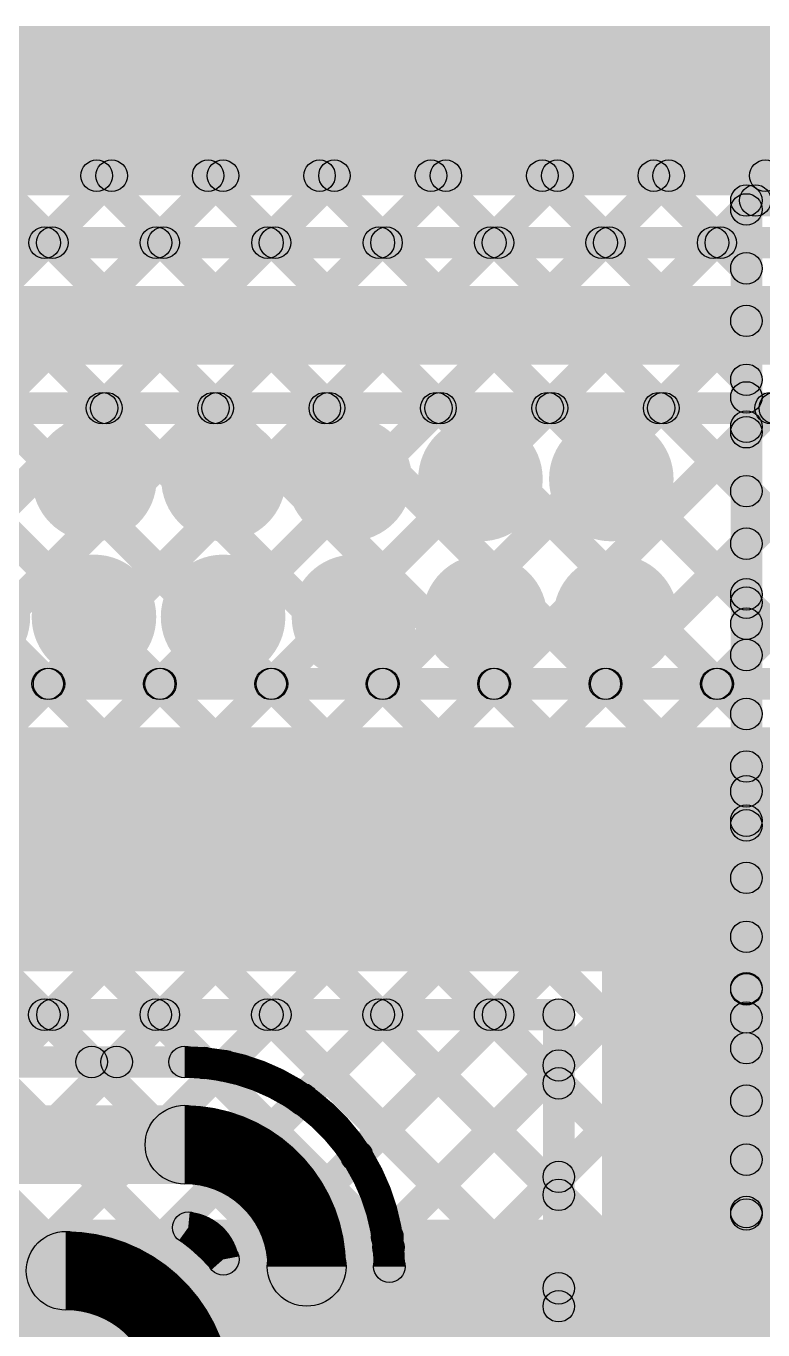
# Model space of a CAD drawing. Header units: millimetres. Extents: x 3.07 to 5.81, y 1.29 to 3.84.
# Drawn here: x 5.3118 to 5.4988, y 3.202 to 3.533 of the extents above; entities that cross this region are included whole.
import ezdxf

# ---------------------------------------------------------------- set-up
doc = ezdxf.new("R2010")
doc.units = ezdxf.units.MM
doc.header["$MEASUREMENT"] = 0
for name, color, linetype in [('BottomLayer', 5, 'Continuous'), ('BottomSolder', 6, 'Continuous'), ('TopLayer', 1, 'Continuous'), ('TopSolder', 216, 'Continuous'), ('ViaHoleLayer', 16, 'Continuous')]:
    doc.layers.add(name, color=color, linetype=linetype)

msp = doc.modelspace()

# ---------------------------------------------------------------- hatches: boundary and pattern name
at = {"layer": 'BottomLayer'}
for points in [[(4.89, 3.491), (4.89, 3.499), (5.683, 3.499), (5.683, 3.491)], [(5.29858, 3.49217), (5.30424, 3.49783), (5.32124, 3.48083), (5.31558, 3.47517)], [(5.31931, 3.47517), (5.31365, 3.48083), (5.33065, 3.49783), (5.33631, 3.49217)], [(5.32687, 3.49217), (5.33252, 3.49783), (5.34952, 3.48083), (5.34387, 3.47517)], [(5.34759, 3.47517), (5.34193, 3.48083), (5.35893, 3.49783), (5.36459, 3.49217)], [(5.35515, 3.49217), (5.36081, 3.49783), (5.37781, 3.48083), (5.37215, 3.47517)], [(5.37587, 3.47517), (5.37022, 3.48083), (5.38722, 3.49783), (5.39287, 3.49217)], [(5.38343, 3.49217), (5.38909, 3.49783), (5.40609, 3.48083), (5.40043, 3.47517)], [(5.40416, 3.47517), (5.3985, 3.48083), (5.4155, 3.49783), (5.42116, 3.49217)], [(5.41172, 3.49217), (5.41738, 3.49783), (5.43438, 3.48083), (5.42872, 3.47517)], [(5.43244, 3.47517), (5.42679, 3.48083), (5.44379, 3.49783), (5.44944, 3.49217)], [(5.44, 3.49217), (5.44566, 3.49783), (5.46266, 3.48083), (5.457, 3.47517)], [(5.46073, 3.47517), (5.45507, 3.48083), (5.47207, 3.49783), (5.47773, 3.49217)], [(5.46829, 3.49217), (5.47394, 3.49783), (5.49094, 3.48083), (5.48529, 3.47517)], [(5.48901, 3.47517), (5.48336, 3.48083), (5.50035, 3.49783), (5.50601, 3.49217)], [(5.49657, 3.49217), (5.50223, 3.49783), (5.51923, 3.48083), (5.51357, 3.47517)], [(5.043, 3.474), (5.043, 3.482), (5.762, 3.482), (5.762, 3.474)], [(5.043, 3.447), (5.043, 3.467), (5.762, 3.467), (5.762, 3.447)], [(5.043, 3.432), (5.043, 3.44), (5.76, 3.44), (5.76, 3.432)], [(5.24444, 3.43317), (5.2501, 3.43883), (5.3201, 3.36883), (5.31444, 3.36317)], [(5.26387, 3.36317), (5.25822, 3.36883), (5.32822, 3.43883), (5.33387, 3.43317)], [(5.27273, 3.43317), (5.27839, 3.43883), (5.34839, 3.36883), (5.34273, 3.36317)], [(5.29216, 3.36317), (5.2865, 3.36883), (5.3565, 3.43883), (5.36216, 3.43317)], [(5.30101, 3.43317), (5.30667, 3.43883), (5.37667, 3.36883), (5.37101, 3.36317)], [(5.32044, 3.36317), (5.31479, 3.36883), (5.38479, 3.43883), (5.39044, 3.43317)], [(5.3293, 3.43317), (5.33495, 3.43883), (5.40495, 3.36883), (5.3993, 3.36317)], [(5.34873, 3.36317), (5.34307, 3.36883), (5.41307, 3.43883), (5.41873, 3.43317)], [(5.35758, 3.43317), (5.36324, 3.43883), (5.43324, 3.36883), (5.42758, 3.36317)], [(5.37701, 3.36317), (5.37136, 3.36883), (5.44136, 3.43883), (5.44701, 3.43317)], [(5.38587, 3.43317), (5.39152, 3.43883), (5.46152, 3.36883), (5.45587, 3.36317)], [(5.4053, 3.36317), (5.39964, 3.36883), (5.46964, 3.43883), (5.4753, 3.43317)], [(5.41415, 3.43317), (5.41981, 3.43883), (5.48981, 3.36883), (5.48415, 3.36317)], [(5.43358, 3.36317), (5.42792, 3.36883), (5.49792, 3.43883), (5.50358, 3.43317)], [(5.44243, 3.43317), (5.44809, 3.43883), (5.51809, 3.36883), (5.51243, 3.36317)], [(5.46186, 3.36317), (5.45621, 3.36883), (5.52621, 3.43883), (5.53186, 3.43317)], [(5.47072, 3.43317), (5.47638, 3.43883), (5.54638, 3.36883), (5.54072, 3.36317)], [(5.49015, 3.36317), (5.48449, 3.36883), (5.55449, 3.43883), (5.56015, 3.43317)], [(4.89, 3.362), (4.89, 3.37), (5.504, 3.37), (5.504, 3.362)], [(4.899, 3.293), (5.582, 3.293), (5.582, 3.355), (4.899, 3.355)], [(5.458, 2.886), (5.534, 2.886), (5.534, 3.322), (5.458, 3.322)], [(4.888, 3.278), (4.888, 3.286), (5.447, 3.286), (5.447, 3.278)], [(5.3093, 3.26717), (5.30364, 3.27283), (5.31564, 3.28483), (5.3213, 3.27917)], [(5.31359, 3.27917), (5.31925, 3.28483), (5.33125, 3.27283), (5.32559, 3.26717)], [(5.33758, 3.26717), (5.33192, 3.27283), (5.34392, 3.28483), (5.34958, 3.27917)], [(5.34188, 3.27917), (5.34753, 3.28483), (5.35977, 3.27259), (5.35411, 3.26694)], [(5.36488, 3.26619), (5.35923, 3.27185), (5.37221, 3.28483), (5.37786, 3.27917)], [(5.37016, 3.27917), (5.37582, 3.28483), (5.44983, 3.21082), (5.44417, 3.20516)], [(5.38471, 3.25773), (5.37905, 3.26339), (5.40049, 3.28483), (5.40615, 3.27917)], [(5.39856, 3.2433), (5.39291, 3.24896), (5.42878, 3.28483), (5.43443, 3.27917)], [(5.39844, 3.27917), (5.4041, 3.28483), (5.44983, 3.2391), (5.44417, 3.23344)], [(5.42673, 3.27917), (5.43239, 3.28483), (5.44983, 3.26739), (5.44417, 3.26173)], [(5.451, 2.875), (5.443, 2.875), (5.443, 3.282), (5.451, 3.282)], [(4.886, 3.266), (4.886, 3.274), (5.352, 3.274), (5.352, 3.266)], [(5.40628, 3.22273), (5.40062, 3.22839), (5.44417, 3.27194), (5.44983, 3.26628)], [(4.886, 3.239), (4.886, 3.259), (5.352, 3.259), (5.352, 3.239)], [(5.40683, 3.195), (5.40117, 3.20065), (5.44417, 3.24365), (5.44983, 3.238)], [(4.795, 3.207), (4.795, 3.227), (5.32183, 3.227), (5.32183, 3.207)], [(5.40094, 3.22011), (5.40659, 3.22577), (5.44983, 3.18253), (5.44417, 3.17688)], [(5.393, 2.85937), (5.373, 2.85937), (5.373, 3.218), (5.393, 3.218)], [(5.408, 2.88848), (5.4, 2.88848), (5.4, 3.218), (5.408, 3.218)], [(5.40683, 3.16671), (5.40117, 3.17237), (5.44417, 3.21537), (5.44983, 3.20971)]]:
    msp.add_hatch(color=5, dxfattribs=at).paths.add_polyline_path(points)
h = msp.add_hatch(color=5, dxfattribs=at)
edge = h.paths.add_edge_path()
edge.add_arc((5.32969, 3.495), 0.004, 0, 360)
h = msp.add_hatch(color=5, dxfattribs=at)
edge = h.paths.add_edge_path()
edge.add_arc((5.33348, 3.495), 0.004, 0, 360)
h = msp.add_hatch(color=5, dxfattribs=at)
edge = h.paths.add_edge_path()
edge.add_arc((5.35798, 3.495), 0.004, 0, 360)
h = msp.add_hatch(color=5, dxfattribs=at)
edge = h.paths.add_edge_path()
edge.add_arc((5.36176, 3.495), 0.004, 0, 360)
h = msp.add_hatch(color=5, dxfattribs=at)
edge = h.paths.add_edge_path()
edge.add_arc((5.38626, 3.495), 0.004, 0, 360)
h = msp.add_hatch(color=5, dxfattribs=at)
edge = h.paths.add_edge_path()
edge.add_arc((5.39005, 3.495), 0.004, 0, 360)
h = msp.add_hatch(color=5, dxfattribs=at)
edge = h.paths.add_edge_path()
edge.add_arc((5.41455, 3.495), 0.004, 0, 360)
h = msp.add_hatch(color=5, dxfattribs=at)
edge = h.paths.add_edge_path()
edge.add_arc((5.41833, 3.495), 0.004, 0, 360)
h = msp.add_hatch(color=5, dxfattribs=at)
edge = h.paths.add_edge_path()
edge.add_arc((5.44283, 3.495), 0.004, 0, 360)
h = msp.add_hatch(color=5, dxfattribs=at)
edge = h.paths.add_edge_path()
edge.add_arc((5.44661, 3.495), 0.004, 0, 360)
h = msp.add_hatch(color=5, dxfattribs=at)
edge = h.paths.add_edge_path()
edge.add_arc((5.47112, 3.495), 0.004, 0, 360)
h = msp.add_hatch(color=5, dxfattribs=at)
edge = h.paths.add_edge_path()
edge.add_arc((5.4749, 3.495), 0.004, 0, 360)
h = msp.add_hatch(color=5, dxfattribs=at)
edge = h.paths.add_edge_path()
edge.add_arc((5.4994, 3.495), 0.004, 0, 360)
h = msp.add_hatch(color=5, dxfattribs=at)
edge = h.paths.add_edge_path()
edge.add_arc((5.31648, 3.478), 0.004, 0, 360)
h = msp.add_hatch(color=5, dxfattribs=at)
edge = h.paths.add_edge_path()
edge.add_arc((5.31841, 3.478), 0.004, 0, 360)
h = msp.add_hatch(color=5, dxfattribs=at)
edge = h.paths.add_edge_path()
edge.add_arc((5.34476, 3.478), 0.004, 0, 360)
h = msp.add_hatch(color=5, dxfattribs=at)
edge = h.paths.add_edge_path()
edge.add_arc((5.34669, 3.478), 0.004, 0, 360)
h = msp.add_hatch(color=5, dxfattribs=at)
edge = h.paths.add_edge_path()
edge.add_arc((5.37305, 3.478), 0.004, 0, 360)
h = msp.add_hatch(color=5, dxfattribs=at)
edge = h.paths.add_edge_path()
edge.add_arc((5.37498, 3.478), 0.004, 0, 360)
h = msp.add_hatch(color=5, dxfattribs=at)
edge = h.paths.add_edge_path()
edge.add_arc((5.40133, 3.478), 0.004, 0, 360)
h = msp.add_hatch(color=5, dxfattribs=at)
edge = h.paths.add_edge_path()
edge.add_arc((5.40326, 3.478), 0.004, 0, 360)
h = msp.add_hatch(color=5, dxfattribs=at)
edge = h.paths.add_edge_path()
edge.add_arc((5.42961, 3.478), 0.004, 0, 360)
h = msp.add_hatch(color=5, dxfattribs=at)
edge = h.paths.add_edge_path()
edge.add_arc((5.43155, 3.478), 0.004, 0, 360)
h = msp.add_hatch(color=5, dxfattribs=at)
edge = h.paths.add_edge_path()
edge.add_arc((5.4579, 3.478), 0.004, 0, 360)
h = msp.add_hatch(color=5, dxfattribs=at)
edge = h.paths.add_edge_path()
edge.add_arc((5.45983, 3.478), 0.004, 0, 360)
h = msp.add_hatch(color=5, dxfattribs=at)
edge = h.paths.add_edge_path()
edge.add_arc((5.48618, 3.478), 0.004, 0, 360)
h = msp.add_hatch(color=5, dxfattribs=at)
edge = h.paths.add_edge_path()
edge.add_arc((5.48812, 3.478), 0.004, 0, 360)
h = msp.add_hatch(color=5, dxfattribs=at)
edge = h.paths.add_edge_path()
edge.add_arc((5.33105, 3.436), 0.004, 0, 360)
h = msp.add_hatch(color=5, dxfattribs=at)
edge = h.paths.add_edge_path()
edge.add_arc((5.33213, 3.436), 0.004, 0, 360)
h = msp.add_hatch(color=5, dxfattribs=at)
edge = h.paths.add_edge_path()
edge.add_arc((5.35933, 3.436), 0.004, 0, 360)
h = msp.add_hatch(color=5, dxfattribs=at)
edge = h.paths.add_edge_path()
edge.add_arc((5.36041, 3.436), 0.004, 0, 360)
h = msp.add_hatch(color=5, dxfattribs=at)
edge = h.paths.add_edge_path()
edge.add_arc((5.38761, 3.436), 0.004, 0, 360)
h = msp.add_hatch(color=5, dxfattribs=at)
edge = h.paths.add_edge_path()
edge.add_arc((5.38869, 3.436), 0.004, 0, 360)
h = msp.add_hatch(color=5, dxfattribs=at)
edge = h.paths.add_edge_path()
edge.add_arc((5.4159, 3.436), 0.004, 0, 360)
h = msp.add_hatch(color=5, dxfattribs=at)
edge = h.paths.add_edge_path()
edge.add_arc((5.41698, 3.436), 0.004, 0, 360)
h = msp.add_hatch(color=5, dxfattribs=at)
edge = h.paths.add_edge_path()
edge.add_arc((5.44418, 3.436), 0.004, 0, 360)
h = msp.add_hatch(color=5, dxfattribs=at)
edge = h.paths.add_edge_path()
edge.add_arc((5.44526, 3.436), 0.004, 0, 360)
h = msp.add_hatch(color=5, dxfattribs=at)
edge = h.paths.add_edge_path()
edge.add_arc((5.47247, 3.436), 0.004, 0, 360)
h = msp.add_hatch(color=5, dxfattribs=at)
edge = h.paths.add_edge_path()
edge.add_arc((5.47355, 3.436), 0.004, 0, 360)
h = msp.add_hatch(color=5, dxfattribs=at)
edge = h.paths.add_edge_path()
edge.add_arc((5.50075, 3.436), 0.004, 0, 360)
h = msp.add_hatch(color=5, dxfattribs=at)
edge = h.paths.add_edge_path()
edge.add_arc((5.50183, 3.436), 0.004, 0, 360)
h = msp.add_hatch(color=5, dxfattribs=at)
edge = h.paths.add_edge_path()
edge.add_arc((5.32911, 3.418), 0.01181, 0, 360)
h = msp.add_hatch(color=5, dxfattribs=at)
edge = h.paths.add_edge_path()
edge.add_arc((5.36189, 3.418), 0.01181, 0, 360)
h = msp.add_hatch(color=5, dxfattribs=at)
edge = h.paths.add_edge_path()
edge.add_arc((5.39389, 3.418), 0.01181, 0, 360)
h = msp.add_hatch(color=5, dxfattribs=at)
edge = h.paths.add_edge_path()
edge.add_arc((5.42711, 3.418), 0.01181, 0, 360)
h = msp.add_hatch(color=5, dxfattribs=at)
edge = h.paths.add_edge_path()
edge.add_arc((5.46033, 3.418), 0.01181, 0, 360)
h = msp.add_hatch(color=5, dxfattribs=at)
edge = h.paths.add_edge_path()
edge.add_arc((5.329, 3.383), 0.01181, 0, 360)
h = msp.add_hatch(color=5, dxfattribs=at)
edge = h.paths.add_edge_path()
edge.add_arc((5.36178, 3.383), 0.01181, 0, 360)
h = msp.add_hatch(color=5, dxfattribs=at)
edge = h.paths.add_edge_path()
edge.add_arc((5.395, 3.383), 0.01181, 0, 360)
h = msp.add_hatch(color=5, dxfattribs=at)
edge = h.paths.add_edge_path()
edge.add_arc((5.42822, 3.383), 0.01181, 0, 360)
h = msp.add_hatch(color=5, dxfattribs=at)
edge = h.paths.add_edge_path()
edge.add_arc((5.46145, 3.383), 0.01181, 0, 360)
h = msp.add_hatch(color=5, dxfattribs=at)
edge = h.paths.add_edge_path()
edge.add_arc((5.31727, 3.366), 0.004, 0, 360)
h = msp.add_hatch(color=5, dxfattribs=at)
edge = h.paths.add_edge_path()
edge.add_arc((5.31761, 3.366), 0.004, 0, 360)
h = msp.add_hatch(color=5, dxfattribs=at)
edge = h.paths.add_edge_path()
edge.add_arc((5.34556, 3.366), 0.004, 0, 360)
h = msp.add_hatch(color=5, dxfattribs=at)
edge = h.paths.add_edge_path()
edge.add_arc((5.3459, 3.366), 0.004, 0, 360)
h = msp.add_hatch(color=5, dxfattribs=at)
edge = h.paths.add_edge_path()
edge.add_arc((5.37384, 3.366), 0.004, 0, 360)
h = msp.add_hatch(color=5, dxfattribs=at)
edge = h.paths.add_edge_path()
edge.add_arc((5.37418, 3.366), 0.004, 0, 360)
h = msp.add_hatch(color=5, dxfattribs=at)
edge = h.paths.add_edge_path()
edge.add_arc((5.40213, 3.366), 0.004, 0, 360)
h = msp.add_hatch(color=5, dxfattribs=at)
edge = h.paths.add_edge_path()
edge.add_arc((5.40247, 3.366), 0.004, 0, 360)
h = msp.add_hatch(color=5, dxfattribs=at)
edge = h.paths.add_edge_path()
edge.add_arc((5.43041, 3.366), 0.004, 0, 360)
h = msp.add_hatch(color=5, dxfattribs=at)
edge = h.paths.add_edge_path()
edge.add_arc((5.43075, 3.366), 0.004, 0, 360)
h = msp.add_hatch(color=5, dxfattribs=at)
edge = h.paths.add_edge_path()
edge.add_arc((5.45869, 3.366), 0.004, 0, 360)
h = msp.add_hatch(color=5, dxfattribs=at)
edge = h.paths.add_edge_path()
edge.add_arc((5.45904, 3.366), 0.004, 0, 360)
h = msp.add_hatch(color=5, dxfattribs=at)
edge = h.paths.add_edge_path()
edge.add_arc((5.48698, 3.366), 0.004, 0, 360)
h = msp.add_hatch(color=5, dxfattribs=at)
edge = h.paths.add_edge_path()
edge.add_arc((5.48732, 3.366), 0.004, 0, 360)
h = msp.add_hatch(color=5, dxfattribs=at)
edge = h.paths.add_edge_path()
edge.add_arc((5.31642, 3.282), 0.004, 0, 360)
h = msp.add_hatch(color=5, dxfattribs=at)
edge = h.paths.add_edge_path()
edge.add_arc((5.31847, 3.282), 0.004, 0, 360)
h = msp.add_hatch(color=5, dxfattribs=at)
edge = h.paths.add_edge_path()
edge.add_arc((5.3447, 3.282), 0.004, 0, 360)
h = msp.add_hatch(color=5, dxfattribs=at)
edge = h.paths.add_edge_path()
edge.add_arc((5.34675, 3.282), 0.004, 0, 360)
h = msp.add_hatch(color=5, dxfattribs=at)
edge = h.paths.add_edge_path()
edge.add_arc((5.37299, 3.282), 0.004, 0, 360)
h = msp.add_hatch(color=5, dxfattribs=at)
edge = h.paths.add_edge_path()
edge.add_arc((5.37504, 3.282), 0.004, 0, 360)
h = msp.add_hatch(color=5, dxfattribs=at)
edge = h.paths.add_edge_path()
edge.add_arc((5.40127, 3.282), 0.004, 0, 360)
h = msp.add_hatch(color=5, dxfattribs=at)
edge = h.paths.add_edge_path()
edge.add_arc((5.40332, 3.282), 0.004, 0, 360)
h = msp.add_hatch(color=5, dxfattribs=at)
edge = h.paths.add_edge_path()
edge.add_arc((5.42956, 3.282), 0.004, 0, 360)
h = msp.add_hatch(color=5, dxfattribs=at)
edge = h.paths.add_edge_path()
edge.add_arc((5.43161, 3.282), 0.004, 0, 360)
h = msp.add_hatch(color=5, dxfattribs=at)
edge = h.paths.add_edge_path()
edge.add_arc((5.447, 3.282), 0.004, 0, 360)
h = msp.add_hatch(color=5, dxfattribs=at)
edge = h.paths.add_edge_path()
edge.add_arc((5.447, 3.282), 0.004, 0, 360)
h = msp.add_hatch(color=5, dxfattribs=at)
edge = h.paths.add_edge_path()
edge.add_arc((5.32842, 3.27), 0.004, 0, 360)
h = msp.add_hatch(color=5, dxfattribs=at)
edge = h.paths.add_edge_path()
edge.add_arc((5.33475, 3.27), 0.004, 0, 360)
h = msp.add_hatch(color=5, dxfattribs=at)
edge = h.paths.add_edge_path()
edge.add_arc((5.352, 3.27), 0.004, 0, 360)
h = msp.add_hatch(color=5, dxfattribs=at)
edge = h.paths.add_edge_path()
edge.add_arc((5.352, 3.27), 0.004, 0, 360)
h = msp.add_hatch(color=5, dxfattribs=at)
edge = h.paths.add_edge_path()
edge.add_arc((5.35694, 3.26976), 0.004, 0, 360)
h = msp.add_hatch(color=5, dxfattribs=at)
edge = h.paths.add_edge_path()
edge.add_arc((5.36205, 3.26902), 0.004, 0, 360)
h = msp.add_hatch(color=5, dxfattribs=at)
edge = h.paths.add_edge_path()
edge.add_arc((5.447, 3.26911), 0.004, 0, 360)
h = msp.add_hatch(color=5, dxfattribs=at)
edge = h.paths.add_edge_path()
edge.add_arc((5.447, 3.26456), 0.004, 0, 360)
h = msp.add_hatch(color=5, dxfattribs=at)
edge = h.paths.add_edge_path()
edge.add_arc((5.38188, 3.26056), 0.004, 0, 360)
h = msp.add_hatch(color=5, dxfattribs=at)
edge = h.paths.add_edge_path()
edge.add_arc((5.352, 3.249), 0.01, 0, 360)
h = msp.add_hatch(color=5, dxfattribs=at)
edge = h.paths.add_edge_path()
edge.add_arc((5.352, 3.249), 0.01, 0, 360)
h = msp.add_hatch(color=5, dxfattribs=at)
edge = h.paths.add_edge_path()
edge.add_arc((5.39573, 3.24613), 0.004, 0, 360)
h = msp.add_hatch(color=5, dxfattribs=at)
edge = h.paths.add_edge_path()
edge.add_arc((5.447, 3.24083), 0.004, 0, 360)
h = msp.add_hatch(color=5, dxfattribs=at)
edge = h.paths.add_edge_path()
edge.add_arc((5.447, 3.23627), 0.004, 0, 360)
h = msp.add_hatch(color=5, dxfattribs=at)
edge = h.paths.add_edge_path()
edge.add_arc((5.35293, 3.22796), 0.004, 0, 360)
h = msp.add_hatch(color=5, dxfattribs=at)
edge = h.paths.add_edge_path()
edge.add_arc((5.35293, 3.22796), 0.004, 0, 360)
h = msp.add_hatch(color=5, dxfattribs=at)
edge = h.paths.add_edge_path()
edge.add_arc((5.383, 3.218), 0.01, 0, 360)
h = msp.add_hatch(color=5, dxfattribs=at)
edge = h.paths.add_edge_path()
edge.add_arc((5.383, 3.218), 0.01, 0, 360)
h = msp.add_hatch(color=5, dxfattribs=at)
edge = h.paths.add_edge_path()
edge.add_arc((5.40345, 3.22556), 0.004, 0, 360)
h = msp.add_hatch(color=5, dxfattribs=at)
edge = h.paths.add_edge_path()
edge.add_arc((5.32183, 3.217), 0.01, 0, 360)
h = msp.add_hatch(color=5, dxfattribs=at)
edge = h.paths.add_edge_path()
edge.add_arc((5.32183, 3.217), 0.01, 0, 360)
h = msp.add_hatch(color=5, dxfattribs=at)
edge = h.paths.add_edge_path()
edge.add_arc((5.40376, 3.22294), 0.004, 0, 360)
h = msp.add_hatch(color=5, dxfattribs=at)
edge = h.paths.add_edge_path()
edge.add_arc((5.36182, 3.21987), 0.004, 0, 360)
h = msp.add_hatch(color=5, dxfattribs=at)
edge = h.paths.add_edge_path()
edge.add_arc((5.36182, 3.21987), 0.004, 0, 360)
h = msp.add_hatch(color=5, dxfattribs=at)
edge = h.paths.add_edge_path()
edge.add_arc((5.404, 3.218), 0.004, 0, 360)
h = msp.add_hatch(color=5, dxfattribs=at)
edge = h.paths.add_edge_path()
edge.add_arc((5.404, 3.218), 0.004, 0, 360)
h = msp.add_hatch(color=5, dxfattribs=at)
edge = h.paths.add_edge_path()
edge.add_arc((5.447, 3.21254), 0.004, 0, 360)
h = msp.add_hatch(color=5, dxfattribs=at)
edge = h.paths.add_edge_path()
edge.add_arc((5.447, 3.20799), 0.004, 0, 360)
at = {"layer": 'BottomSolder'}
h = msp.add_hatch(color=6, dxfattribs=at)
edge = h.paths.add_edge_path()
edge.add_arc((5.32911, 3.418), 0.01581, 0, 360)
h = msp.add_hatch(color=6, dxfattribs=at)
edge = h.paths.add_edge_path()
edge.add_arc((5.36189, 3.418), 0.01581, 0, 360)
h = msp.add_hatch(color=6, dxfattribs=at)
edge = h.paths.add_edge_path()
edge.add_arc((5.39389, 3.418), 0.01581, 0, 360)
h = msp.add_hatch(color=6, dxfattribs=at)
edge = h.paths.add_edge_path()
edge.add_arc((5.42711, 3.418), 0.01581, 0, 360)
h = msp.add_hatch(color=6, dxfattribs=at)
edge = h.paths.add_edge_path()
edge.add_arc((5.46033, 3.418), 0.01581, 0, 360)
h = msp.add_hatch(color=6, dxfattribs=at)
edge = h.paths.add_edge_path()
edge.add_arc((5.297, 3.383), 0.01581, 0, 360)
h = msp.add_hatch(color=6, dxfattribs=at)
edge = h.paths.add_edge_path()
edge.add_arc((5.329, 3.383), 0.01581, 0, 360)
h = msp.add_hatch(color=6, dxfattribs=at)
edge = h.paths.add_edge_path()
edge.add_arc((5.36178, 3.383), 0.01581, 0, 360)
h = msp.add_hatch(color=6, dxfattribs=at)
edge = h.paths.add_edge_path()
edge.add_arc((5.395, 3.383), 0.01581, 0, 360)
h = msp.add_hatch(color=6, dxfattribs=at)
edge = h.paths.add_edge_path()
edge.add_arc((5.42822, 3.383), 0.01581, 0, 360)
h = msp.add_hatch(color=6, dxfattribs=at)
edge = h.paths.add_edge_path()
edge.add_arc((5.46145, 3.383), 0.01581, 0, 360)
at = {"layer": 'TopLayer'}
for points in [[(4.401, 3.49), (5.584, 3.49), (5.584, 3.533), (4.401, 3.533)], [(4.702, 3.491), (4.702, 3.499), (5.595, 3.499), (5.595, 3.491)], [(4.92891, 2.99992), (4.92325, 3.00558), (5.4155, 3.49783), (5.42116, 3.49217)], [(4.92891, 2.94335), (4.92325, 2.94901), (5.47207, 3.49783), (5.47773, 3.49217)], [(4.92891, 3.05649), (4.92325, 3.06215), (5.35893, 3.49783), (5.36459, 3.49217)], [(4.92891, 3.0282), (4.92325, 3.03386), (5.38722, 3.49783), (5.39287, 3.49217)], [(4.92891, 3.08477), (4.92325, 3.09043), (5.33065, 3.49783), (5.33631, 3.49217)], [(4.92891, 2.97164), (4.92325, 2.97729), (5.44379, 3.49783), (5.44944, 3.49217)], [(5.01574, 3.49217), (5.0214, 3.49783), (5.49746, 3.02177), (5.4918, 3.01611)], [(5.04402, 3.49217), (5.04968, 3.49783), (5.49746, 3.05005), (5.4918, 3.04439)], [(5.07231, 3.49217), (5.07796, 3.49783), (5.49746, 3.07833), (5.4918, 3.07268)], [(5.10059, 3.49217), (5.10625, 3.49783), (5.49746, 3.10662), (5.4918, 3.10096)], [(5.12888, 3.49217), (5.13453, 3.49783), (5.49746, 3.1349), (5.4918, 3.12925)], [(5.15716, 3.49217), (5.16282, 3.49783), (5.49746, 3.16319), (5.4918, 3.15753)], [(5.18544, 3.49217), (5.1911, 3.49783), (5.49746, 3.19147), (5.4918, 3.18581)], [(5.21373, 3.49217), (5.21939, 3.49783), (5.52567, 3.19155), (5.52001, 3.18589)], [(5.24201, 3.49217), (5.24767, 3.49783), (5.49746, 3.24804), (5.4918, 3.24238)], [(5.2703, 3.49217), (5.27595, 3.49783), (5.49746, 3.27632), (5.4918, 3.27067)], [(5.29858, 3.49217), (5.30424, 3.49783), (5.49746, 3.30461), (5.4918, 3.29895)], [(5.32687, 3.49217), (5.33252, 3.49783), (5.49746, 3.33289), (5.4918, 3.32724)], [(5.35515, 3.49217), (5.36081, 3.49783), (5.49746, 3.36118), (5.4918, 3.35552)], [(5.38343, 3.49217), (5.38909, 3.49783), (5.49746, 3.38946), (5.4918, 3.3838)], [(5.41172, 3.49217), (5.41738, 3.49783), (5.49746, 3.41775), (5.4918, 3.41209)], [(5.44, 3.49217), (5.44566, 3.49783), (5.49746, 3.44603), (5.4918, 3.44037)], [(5.46829, 3.49217), (5.47394, 3.49783), (5.49746, 3.47431), (5.4918, 3.46866)], [(5.49973, 3.48589), (5.49407, 3.49155), (5.50035, 3.49783), (5.50601, 3.49217)], [(5.49657, 3.49217), (5.50223, 3.49783), (5.50851, 3.49155), (5.50286, 3.48589)], [(5.49463, 3.48472), (5.49463, 3.49272), (5.59537, 3.49272), (5.59537, 3.48472)], [(4.92891, 2.91507), (4.92325, 2.92072), (5.4918, 3.48927), (5.49746, 3.48362)], [(5.49746, 3.48362), (5.4918, 3.48927), (5.49407, 3.49155), (5.49973, 3.48589)], [(5.49863, 3.43872), (5.49063, 3.43872), (5.49063, 3.48872), (5.49863, 3.48872)], [(4.92891, 2.88678), (4.92325, 2.89244), (5.4918, 3.46099), (5.49746, 3.45533)], [(5.49863, 3.43128), (5.49063, 3.43128), (5.49063, 3.43872), (5.49863, 3.43872)], [(5.49863, 3.43128), (5.49063, 3.43128), (5.49063, 3.43872), (5.49863, 3.43872)], [(4.92891, 2.8585), (4.92325, 2.86416), (5.4918, 3.43271), (5.49746, 3.42705)], [(5.49863, 3.38872), (5.49063, 3.38872), (5.49063, 3.43128), (5.49863, 3.43128)], [(4.92891, 2.83021), (4.92325, 2.83587), (5.4918, 3.40442), (5.49746, 3.39877)], [(5.49863, 3.38128), (5.49063, 3.38128), (5.49063, 3.38872), (5.49863, 3.38872)], [(5.49863, 3.38128), (5.49063, 3.38128), (5.49063, 3.38872), (5.49863, 3.38872)], [(5.49863, 3.33872), (5.49063, 3.33872), (5.49063, 3.38128), (5.49863, 3.38128)], [(4.82073, 2.69375), (4.81507, 2.69941), (5.4918, 3.37614), (5.49746, 3.37048)], [(5.0559, 2.90064), (5.05024, 2.9063), (5.4918, 3.34785), (5.49746, 3.3422)], [(5.49863, 3.33128), (5.49063, 3.33128), (5.49063, 3.33872), (5.49863, 3.33872)], [(5.49863, 3.33128), (5.49063, 3.33128), (5.49063, 3.33872), (5.49863, 3.33872)], [(5.49863, 3.28872), (5.49063, 3.28872), (5.49063, 3.33128), (5.49863, 3.33128)], [(5.0682, 2.88465), (5.06254, 2.89031), (5.4918, 3.31957), (5.49746, 3.31391)], [(5.08, 2.86817), (5.07435, 2.87383), (5.4918, 3.29128), (5.49746, 3.28563)], [(5.49863, 3.28128), (5.49063, 3.28128), (5.49063, 3.28872), (5.49863, 3.28872)], [(5.49863, 3.28128), (5.49063, 3.28128), (5.49063, 3.28872), (5.49863, 3.28872)], [(5.49863, 3.23128), (5.49063, 3.23128), (5.49063, 3.28128), (5.49863, 3.28128)], [(5.10829, 2.86817), (5.10263, 2.87383), (5.4918, 3.263), (5.49746, 3.25734)], [(5.13657, 2.86817), (5.13091, 2.87383), (5.4918, 3.23472), (5.49746, 3.22906)], [(5.49463, 3.22728), (5.49463, 3.23528), (5.59537, 3.23528), (5.59537, 3.22728)], [(5.16485, 2.86817), (5.1592, 2.87383), (5.51948, 3.23411), (5.52514, 3.22845)], [(5.17667, 3.19), (5.17667, 3.23), (5.545, 3.23), (5.545, 3.19)]]:
    msp.add_hatch(color=1, dxfattribs=at).paths.add_polyline_path(points)
h = msp.add_hatch(color=1, dxfattribs=at)
edge = h.paths.add_edge_path()
edge.add_arc((5.32969, 3.495), 0.004, 0, 360)
h = msp.add_hatch(color=1, dxfattribs=at)
edge = h.paths.add_edge_path()
edge.add_arc((5.33348, 3.495), 0.004, 0, 360)
h = msp.add_hatch(color=1, dxfattribs=at)
edge = h.paths.add_edge_path()
edge.add_arc((5.35798, 3.495), 0.004, 0, 360)
h = msp.add_hatch(color=1, dxfattribs=at)
edge = h.paths.add_edge_path()
edge.add_arc((5.36176, 3.495), 0.004, 0, 360)
h = msp.add_hatch(color=1, dxfattribs=at)
edge = h.paths.add_edge_path()
edge.add_arc((5.38626, 3.495), 0.004, 0, 360)
h = msp.add_hatch(color=1, dxfattribs=at)
edge = h.paths.add_edge_path()
edge.add_arc((5.39005, 3.495), 0.004, 0, 360)
h = msp.add_hatch(color=1, dxfattribs=at)
edge = h.paths.add_edge_path()
edge.add_arc((5.41455, 3.495), 0.004, 0, 360)
h = msp.add_hatch(color=1, dxfattribs=at)
edge = h.paths.add_edge_path()
edge.add_arc((5.41833, 3.495), 0.004, 0, 360)
h = msp.add_hatch(color=1, dxfattribs=at)
edge = h.paths.add_edge_path()
edge.add_arc((5.44283, 3.495), 0.004, 0, 360)
h = msp.add_hatch(color=1, dxfattribs=at)
edge = h.paths.add_edge_path()
edge.add_arc((5.44661, 3.495), 0.004, 0, 360)
h = msp.add_hatch(color=1, dxfattribs=at)
edge = h.paths.add_edge_path()
edge.add_arc((5.47112, 3.495), 0.004, 0, 360)
h = msp.add_hatch(color=1, dxfattribs=at)
edge = h.paths.add_edge_path()
edge.add_arc((5.4749, 3.495), 0.004, 0, 360)
h = msp.add_hatch(color=1, dxfattribs=at)
edge = h.paths.add_edge_path()
edge.add_arc((5.4994, 3.495), 0.004, 0, 360)
h = msp.add_hatch(color=1, dxfattribs=at)
edge = h.paths.add_edge_path()
edge.add_arc((5.49463, 3.48872), 0.004, 0, 360)
h = msp.add_hatch(color=1, dxfattribs=at)
edge = h.paths.add_edge_path()
edge.add_arc((5.49463, 3.48872), 0.004, 0, 360)
h = msp.add_hatch(color=1, dxfattribs=at)
edge = h.paths.add_edge_path()
edge.add_arc((5.4969, 3.48872), 0.004, 0, 360)
h = msp.add_hatch(color=1, dxfattribs=at)
edge = h.paths.add_edge_path()
edge.add_arc((5.4969, 3.48872), 0.004, 0, 360)
h = msp.add_hatch(color=1, dxfattribs=at)
edge = h.paths.add_edge_path()
edge.add_arc((5.49463, 3.48645), 0.004, 0, 360)
h = msp.add_hatch(color=1, dxfattribs=at)
edge = h.paths.add_edge_path()
edge.add_arc((5.49463, 3.48645), 0.004, 0, 360)
h = msp.add_hatch(color=1, dxfattribs=at)
edge = h.paths.add_edge_path()
edge.add_arc((5.49463, 3.47149), 0.004, 0, 360)
h = msp.add_hatch(color=1, dxfattribs=at)
edge = h.paths.add_edge_path()
edge.add_arc((5.49463, 3.45816), 0.004, 0, 360)
h = msp.add_hatch(color=1, dxfattribs=at)
edge = h.paths.add_edge_path()
edge.add_arc((5.49463, 3.4432), 0.004, 0, 360)
h = msp.add_hatch(color=1, dxfattribs=at)
edge = h.paths.add_edge_path()
edge.add_arc((5.49463, 3.43872), 0.004, 0, 360)
h = msp.add_hatch(color=1, dxfattribs=at)
edge = h.paths.add_edge_path()
edge.add_arc((5.49463, 3.43872), 0.004, 0, 360)
h = msp.add_hatch(color=1, dxfattribs=at)
edge = h.paths.add_edge_path()
edge.add_arc((5.49463, 3.43872), 0.004, 0, 360)
h = msp.add_hatch(color=1, dxfattribs=at)
edge = h.paths.add_edge_path()
edge.add_arc((5.49463, 3.43128), 0.004, 0, 360)
h = msp.add_hatch(color=1, dxfattribs=at)
edge = h.paths.add_edge_path()
edge.add_arc((5.49463, 3.43128), 0.004, 0, 360)
h = msp.add_hatch(color=1, dxfattribs=at)
edge = h.paths.add_edge_path()
edge.add_arc((5.49463, 3.43128), 0.004, 0, 360)
h = msp.add_hatch(color=1, dxfattribs=at)
edge = h.paths.add_edge_path()
edge.add_arc((5.49463, 3.42988), 0.004, 0, 360)
h = msp.add_hatch(color=1, dxfattribs=at)
edge = h.paths.add_edge_path()
edge.add_arc((5.32911, 3.418), 0.01181, 0, 360)
h = msp.add_hatch(color=1, dxfattribs=at)
edge = h.paths.add_edge_path()
edge.add_arc((5.36189, 3.418), 0.01181, 0, 360)
h = msp.add_hatch(color=1, dxfattribs=at)
edge = h.paths.add_edge_path()
edge.add_arc((5.39389, 3.418), 0.01181, 0, 360)
h = msp.add_hatch(color=1, dxfattribs=at)
edge = h.paths.add_edge_path()
edge.add_arc((5.42711, 3.418), 0.01181, 0, 360)
h = msp.add_hatch(color=1, dxfattribs=at)
edge = h.paths.add_edge_path()
edge.add_arc((5.46033, 3.418), 0.01181, 0, 360)
h = msp.add_hatch(color=1, dxfattribs=at)
edge = h.paths.add_edge_path()
edge.add_arc((5.49463, 3.41492), 0.004, 0, 360)
h = msp.add_hatch(color=1, dxfattribs=at)
edge = h.paths.add_edge_path()
edge.add_arc((5.49463, 3.40159), 0.004, 0, 360)
h = msp.add_hatch(color=1, dxfattribs=at)
edge = h.paths.add_edge_path()
edge.add_arc((5.329, 3.383), 0.01181, 0, 360)
h = msp.add_hatch(color=1, dxfattribs=at)
edge = h.paths.add_edge_path()
edge.add_arc((5.36178, 3.383), 0.01181, 0, 360)
h = msp.add_hatch(color=1, dxfattribs=at)
edge = h.paths.add_edge_path()
edge.add_arc((5.395, 3.383), 0.01181, 0, 360)
h = msp.add_hatch(color=1, dxfattribs=at)
edge = h.paths.add_edge_path()
edge.add_arc((5.42822, 3.383), 0.01181, 0, 360)
h = msp.add_hatch(color=1, dxfattribs=at)
edge = h.paths.add_edge_path()
edge.add_arc((5.46145, 3.383), 0.01181, 0, 360)
h = msp.add_hatch(color=1, dxfattribs=at)
edge = h.paths.add_edge_path()
edge.add_arc((5.49463, 3.38872), 0.004, 0, 360)
h = msp.add_hatch(color=1, dxfattribs=at)
edge = h.paths.add_edge_path()
edge.add_arc((5.49463, 3.38872), 0.004, 0, 360)
h = msp.add_hatch(color=1, dxfattribs=at)
edge = h.paths.add_edge_path()
edge.add_arc((5.49463, 3.38872), 0.004, 0, 360)
h = msp.add_hatch(color=1, dxfattribs=at)
edge = h.paths.add_edge_path()
edge.add_arc((5.49463, 3.38663), 0.004, 0, 360)
h = msp.add_hatch(color=1, dxfattribs=at)
edge = h.paths.add_edge_path()
edge.add_arc((5.49463, 3.38128), 0.004, 0, 360)
h = msp.add_hatch(color=1, dxfattribs=at)
edge = h.paths.add_edge_path()
edge.add_arc((5.49463, 3.38128), 0.004, 0, 360)
h = msp.add_hatch(color=1, dxfattribs=at)
edge = h.paths.add_edge_path()
edge.add_arc((5.49463, 3.38128), 0.004, 0, 360)
h = msp.add_hatch(color=1, dxfattribs=at)
edge = h.paths.add_edge_path()
edge.add_arc((5.49463, 3.37331), 0.004, 0, 360)
h = msp.add_hatch(color=1, dxfattribs=at)
edge = h.paths.add_edge_path()
edge.add_arc((5.49463, 3.35835), 0.004, 0, 360)
h = msp.add_hatch(color=1, dxfattribs=at)
edge = h.paths.add_edge_path()
edge.add_arc((5.49463, 3.34502), 0.004, 0, 360)
h = msp.add_hatch(color=1, dxfattribs=at)
edge = h.paths.add_edge_path()
edge.add_arc((5.49463, 3.33872), 0.004, 0, 360)
h = msp.add_hatch(color=1, dxfattribs=at)
edge = h.paths.add_edge_path()
edge.add_arc((5.49463, 3.33872), 0.004, 0, 360)
h = msp.add_hatch(color=1, dxfattribs=at)
edge = h.paths.add_edge_path()
edge.add_arc((5.49463, 3.33872), 0.004, 0, 360)
h = msp.add_hatch(color=1, dxfattribs=at)
edge = h.paths.add_edge_path()
edge.add_arc((5.49463, 3.33128), 0.004, 0, 360)
h = msp.add_hatch(color=1, dxfattribs=at)
edge = h.paths.add_edge_path()
edge.add_arc((5.49463, 3.33128), 0.004, 0, 360)
h = msp.add_hatch(color=1, dxfattribs=at)
edge = h.paths.add_edge_path()
edge.add_arc((5.49463, 3.33128), 0.004, 0, 360)
h = msp.add_hatch(color=1, dxfattribs=at)
edge = h.paths.add_edge_path()
edge.add_arc((5.49463, 3.33006), 0.004, 0, 360)
h = msp.add_hatch(color=1, dxfattribs=at)
edge = h.paths.add_edge_path()
edge.add_arc((5.49463, 3.31674), 0.004, 0, 360)
h = msp.add_hatch(color=1, dxfattribs=at)
edge = h.paths.add_edge_path()
edge.add_arc((5.49463, 3.30178), 0.004, 0, 360)
h = msp.add_hatch(color=1, dxfattribs=at)
edge = h.paths.add_edge_path()
edge.add_arc((5.49463, 3.28872), 0.004, 0, 360)
h = msp.add_hatch(color=1, dxfattribs=at)
edge = h.paths.add_edge_path()
edge.add_arc((5.49463, 3.28872), 0.004, 0, 360)
h = msp.add_hatch(color=1, dxfattribs=at)
edge = h.paths.add_edge_path()
edge.add_arc((5.49463, 3.28872), 0.004, 0, 360)
h = msp.add_hatch(color=1, dxfattribs=at)
edge = h.paths.add_edge_path()
edge.add_arc((5.49463, 3.28846), 0.004, 0, 360)
h = msp.add_hatch(color=1, dxfattribs=at)
edge = h.paths.add_edge_path()
edge.add_arc((5.49463, 3.28128), 0.004, 0, 360)
h = msp.add_hatch(color=1, dxfattribs=at)
edge = h.paths.add_edge_path()
edge.add_arc((5.49463, 3.28128), 0.004, 0, 360)
h = msp.add_hatch(color=1, dxfattribs=at)
edge = h.paths.add_edge_path()
edge.add_arc((5.49463, 3.28128), 0.004, 0, 360)
h = msp.add_hatch(color=1, dxfattribs=at)
edge = h.paths.add_edge_path()
edge.add_arc((5.49463, 3.2735), 0.004, 0, 360)
h = msp.add_hatch(color=1, dxfattribs=at)
edge = h.paths.add_edge_path()
edge.add_arc((5.49463, 3.26017), 0.004, 0, 360)
h = msp.add_hatch(color=1, dxfattribs=at)
edge = h.paths.add_edge_path()
edge.add_arc((5.49463, 3.24521), 0.004, 0, 360)
h = msp.add_hatch(color=1, dxfattribs=at)
edge = h.paths.add_edge_path()
edge.add_arc((5.49463, 3.23189), 0.004, 0, 360)
h = msp.add_hatch(color=1, dxfattribs=at)
edge = h.paths.add_edge_path()
edge.add_arc((5.49463, 3.23128), 0.004, 0, 360)
h = msp.add_hatch(color=1, dxfattribs=at)
edge = h.paths.add_edge_path()
edge.add_arc((5.49463, 3.23128), 0.004, 0, 360)
at = {"layer": 'TopSolder'}
h = msp.add_hatch(color=216, dxfattribs=at)
edge = h.paths.add_edge_path()
edge.add_arc((5.32911, 3.418), 0.01581, 0, 360)
h = msp.add_hatch(color=216, dxfattribs=at)
edge = h.paths.add_edge_path()
edge.add_arc((5.36189, 3.418), 0.01581, 0, 360)
h = msp.add_hatch(color=216, dxfattribs=at)
edge = h.paths.add_edge_path()
edge.add_arc((5.39389, 3.418), 0.01581, 0, 360)
h = msp.add_hatch(color=216, dxfattribs=at)
edge = h.paths.add_edge_path()
edge.add_arc((5.42711, 3.418), 0.01581, 0, 360)
h = msp.add_hatch(color=216, dxfattribs=at)
edge = h.paths.add_edge_path()
edge.add_arc((5.46033, 3.418), 0.01581, 0, 360)
h = msp.add_hatch(color=216, dxfattribs=at)
edge = h.paths.add_edge_path()
edge.add_arc((5.297, 3.383), 0.01581, 0, 360)
h = msp.add_hatch(color=216, dxfattribs=at)
edge = h.paths.add_edge_path()
edge.add_arc((5.329, 3.383), 0.01581, 0, 360)
h = msp.add_hatch(color=216, dxfattribs=at)
edge = h.paths.add_edge_path()
edge.add_arc((5.36178, 3.383), 0.01581, 0, 360)
h = msp.add_hatch(color=216, dxfattribs=at)
edge = h.paths.add_edge_path()
edge.add_arc((5.395, 3.383), 0.01581, 0, 360)
h = msp.add_hatch(color=216, dxfattribs=at)
edge = h.paths.add_edge_path()
edge.add_arc((5.42822, 3.383), 0.01581, 0, 360)
h = msp.add_hatch(color=216, dxfattribs=at)
edge = h.paths.add_edge_path()
edge.add_arc((5.46145, 3.383), 0.01581, 0, 360)
at = {"layer": 'ViaHoleLayer'}
h = msp.add_hatch(color=16, dxfattribs=at)
edge = h.paths.add_edge_path()
edge.add_arc((5.32911, 3.418), 0.00787, 0, 360)
h = msp.add_hatch(color=16, dxfattribs=at)
edge = h.paths.add_edge_path()
edge.add_arc((5.36189, 3.418), 0.00787, 0, 360)
h = msp.add_hatch(color=16, dxfattribs=at)
edge = h.paths.add_edge_path()
edge.add_arc((5.39389, 3.418), 0.00787, 0, 360)
h = msp.add_hatch(color=16, dxfattribs=at)
edge = h.paths.add_edge_path()
edge.add_arc((5.42711, 3.418), 0.00787, 0, 360)
h = msp.add_hatch(color=16, dxfattribs=at)
edge = h.paths.add_edge_path()
edge.add_arc((5.46033, 3.418), 0.00787, 0, 360)
h = msp.add_hatch(color=16, dxfattribs=at)
edge = h.paths.add_edge_path()
edge.add_arc((5.329, 3.383), 0.00787, 0, 360)
h = msp.add_hatch(color=16, dxfattribs=at)
edge = h.paths.add_edge_path()
edge.add_arc((5.36178, 3.383), 0.00787, 0, 360)
h = msp.add_hatch(color=16, dxfattribs=at)
edge = h.paths.add_edge_path()
edge.add_arc((5.395, 3.383), 0.00787, 0, 360)
h = msp.add_hatch(color=16, dxfattribs=at)
edge = h.paths.add_edge_path()
edge.add_arc((5.42822, 3.383), 0.00787, 0, 360)
h = msp.add_hatch(color=16, dxfattribs=at)
edge = h.paths.add_edge_path()
edge.add_arc((5.46145, 3.383), 0.00787, 0, 360)

# ---------------------------------------------------------------- linework, layer by layer
at = {"layer": 'BottomLayer'}
for points, const_width in [([(5.352, 3.27, -0.414214), (5.404, 3.218)], 0.008), ([(5.352, 3.249, -0.414214), (5.383, 3.218)], 0.02), ([(5.35293, 3.22796, -0.056697), (5.36182, 3.21987)], 0.008), ([(5.35293, 3.22796, -0.333982), (5.36182, 3.21987)], 0.008), ([(5.32183, 3.217, -0.414214), (5.354, 3.18483)], 0.02)]:
    msp.add_lwpolyline(points, format="xyb", dxfattribs=dict(at, const_width=const_width))
for centre, radius in [((5.32969, 3.495), 0.004), ((5.33348, 3.495), 0.004), ((5.35798, 3.495), 0.004), ((5.36176, 3.495), 0.004), ((5.38626, 3.495), 0.004), ((5.39005, 3.495), 0.004), ((5.41455, 3.495), 0.004), ((5.41833, 3.495), 0.004), ((5.44283, 3.495), 0.004), ((5.44661, 3.495), 0.004), ((5.47112, 3.495), 0.004), ((5.4749, 3.495), 0.004), ((5.4994, 3.495), 0.004), ((5.31648, 3.478), 0.004), ((5.31841, 3.478), 0.004), ((5.34476, 3.478), 0.004), ((5.34669, 3.478), 0.004), ((5.37305, 3.478), 0.004), ((5.37498, 3.478), 0.004), ((5.40133, 3.478), 0.004), ((5.40326, 3.478), 0.004), ((5.42961, 3.478), 0.004), ((5.43155, 3.478), 0.004), ((5.4579, 3.478), 0.004), ((5.45983, 3.478), 0.004), ((5.48618, 3.478), 0.004), ((5.48812, 3.478), 0.004), ((5.33105, 3.436), 0.004), ((5.33213, 3.436), 0.004), ((5.35933, 3.436), 0.004), ((5.36041, 3.436), 0.004), ((5.38761, 3.436), 0.004), ((5.38869, 3.436), 0.004), ((5.4159, 3.436), 0.004), ((5.41698, 3.436), 0.004), ((5.44418, 3.436), 0.004), ((5.44526, 3.436), 0.004), ((5.47247, 3.436), 0.004), ((5.47355, 3.436), 0.004), ((5.50075, 3.436), 0.004), ((5.50183, 3.436), 0.004), ((5.31727, 3.366), 0.004), ((5.31761, 3.366), 0.004), ((5.34556, 3.366), 0.004), ((5.3459, 3.366), 0.004), ((5.37384, 3.366), 0.004), ((5.37418, 3.366), 0.004), ((5.40213, 3.366), 0.004), ((5.40247, 3.366), 0.004), ((5.43041, 3.366), 0.004), ((5.43075, 3.366), 0.004), ((5.45869, 3.366), 0.004), ((5.45904, 3.366), 0.004), ((5.48698, 3.366), 0.004), ((5.48732, 3.366), 0.004), ((5.31642, 3.282), 0.004), ((5.31847, 3.282), 0.004), ((5.3447, 3.282), 0.004), ((5.34675, 3.282), 0.004), ((5.37299, 3.282), 0.004), ((5.37504, 3.282), 0.004), ((5.40127, 3.282), 0.004), ((5.40332, 3.282), 0.004), ((5.42956, 3.282), 0.004), ((5.43161, 3.282), 0.004), ((5.447, 3.282), 0.004), ((5.447, 3.282), 0.004), ((5.32842, 3.27), 0.004), ((5.33475, 3.27), 0.004), ((5.352, 3.27), 0.004), ((5.352, 3.27), 0.004), ((5.35694, 3.26976), 0.004), ((5.36205, 3.26902), 0.004), ((5.447, 3.26911), 0.004), ((5.447, 3.26456), 0.004), ((5.38188, 3.26056), 0.004), ((5.352, 3.249), 0.01), ((5.352, 3.249), 0.01), ((5.39573, 3.24613), 0.004), ((5.447, 3.24083), 0.004), ((5.447, 3.23627), 0.004), ((5.35293, 3.22796), 0.004), ((5.35293, 3.22796), 0.004), ((5.383, 3.218), 0.01), ((5.383, 3.218), 0.01), ((5.40345, 3.22556), 0.004), ((5.32183, 3.217), 0.01), ((5.32183, 3.217), 0.01), ((5.40376, 3.22294), 0.004), ((5.36182, 3.21987), 0.004), ((5.36182, 3.21987), 0.004), ((5.404, 3.218), 0.004), ((5.404, 3.218), 0.004), ((5.447, 3.21254), 0.004), ((5.447, 3.20799), 0.004)]:
    msp.add_circle(centre, radius, dxfattribs=at)
at = {"layer": 'TopLayer'}
for centre in [(5.32969, 3.495), (5.33348, 3.495), (5.35798, 3.495), (5.36176, 3.495), (5.38626, 3.495), (5.39005, 3.495), (5.41455, 3.495), (5.41833, 3.495), (5.44283, 3.495), (5.44661, 3.495), (5.47112, 3.495), (5.4749, 3.495), (5.4994, 3.495), (5.49463, 3.48872), (5.49463, 3.48872), (5.4969, 3.48872), (5.4969, 3.48872), (5.49463, 3.48645), (5.49463, 3.48645), (5.49463, 3.47149), (5.49463, 3.45816), (5.49463, 3.4432), (5.49463, 3.43872), (5.49463, 3.43872), (5.49463, 3.43872), (5.49463, 3.43128), (5.49463, 3.43128), (5.49463, 3.43128), (5.49463, 3.42988), (5.49463, 3.41492), (5.49463, 3.40159), (5.49463, 3.38872), (5.49463, 3.38872), (5.49463, 3.38872), (5.49463, 3.38663), (5.49463, 3.38128), (5.49463, 3.38128), (5.49463, 3.38128), (5.49463, 3.37331), (5.49463, 3.35835), (5.49463, 3.34502), (5.49463, 3.33872), (5.49463, 3.33872), (5.49463, 3.33872), (5.49463, 3.33128), (5.49463, 3.33128), (5.49463, 3.33128), (5.49463, 3.33006), (5.49463, 3.31674), (5.49463, 3.30178), (5.49463, 3.28872), (5.49463, 3.28872), (5.49463, 3.28872), (5.49463, 3.28846), (5.49463, 3.28128), (5.49463, 3.28128), (5.49463, 3.28128), (5.49463, 3.2735), (5.49463, 3.26017), (5.49463, 3.24521), (5.49463, 3.23189), (5.49463, 3.23128), (5.49463, 3.23128)]:
    msp.add_circle(centre, 0.004, dxfattribs=at)

doc.saveas('drawing.dxf')
